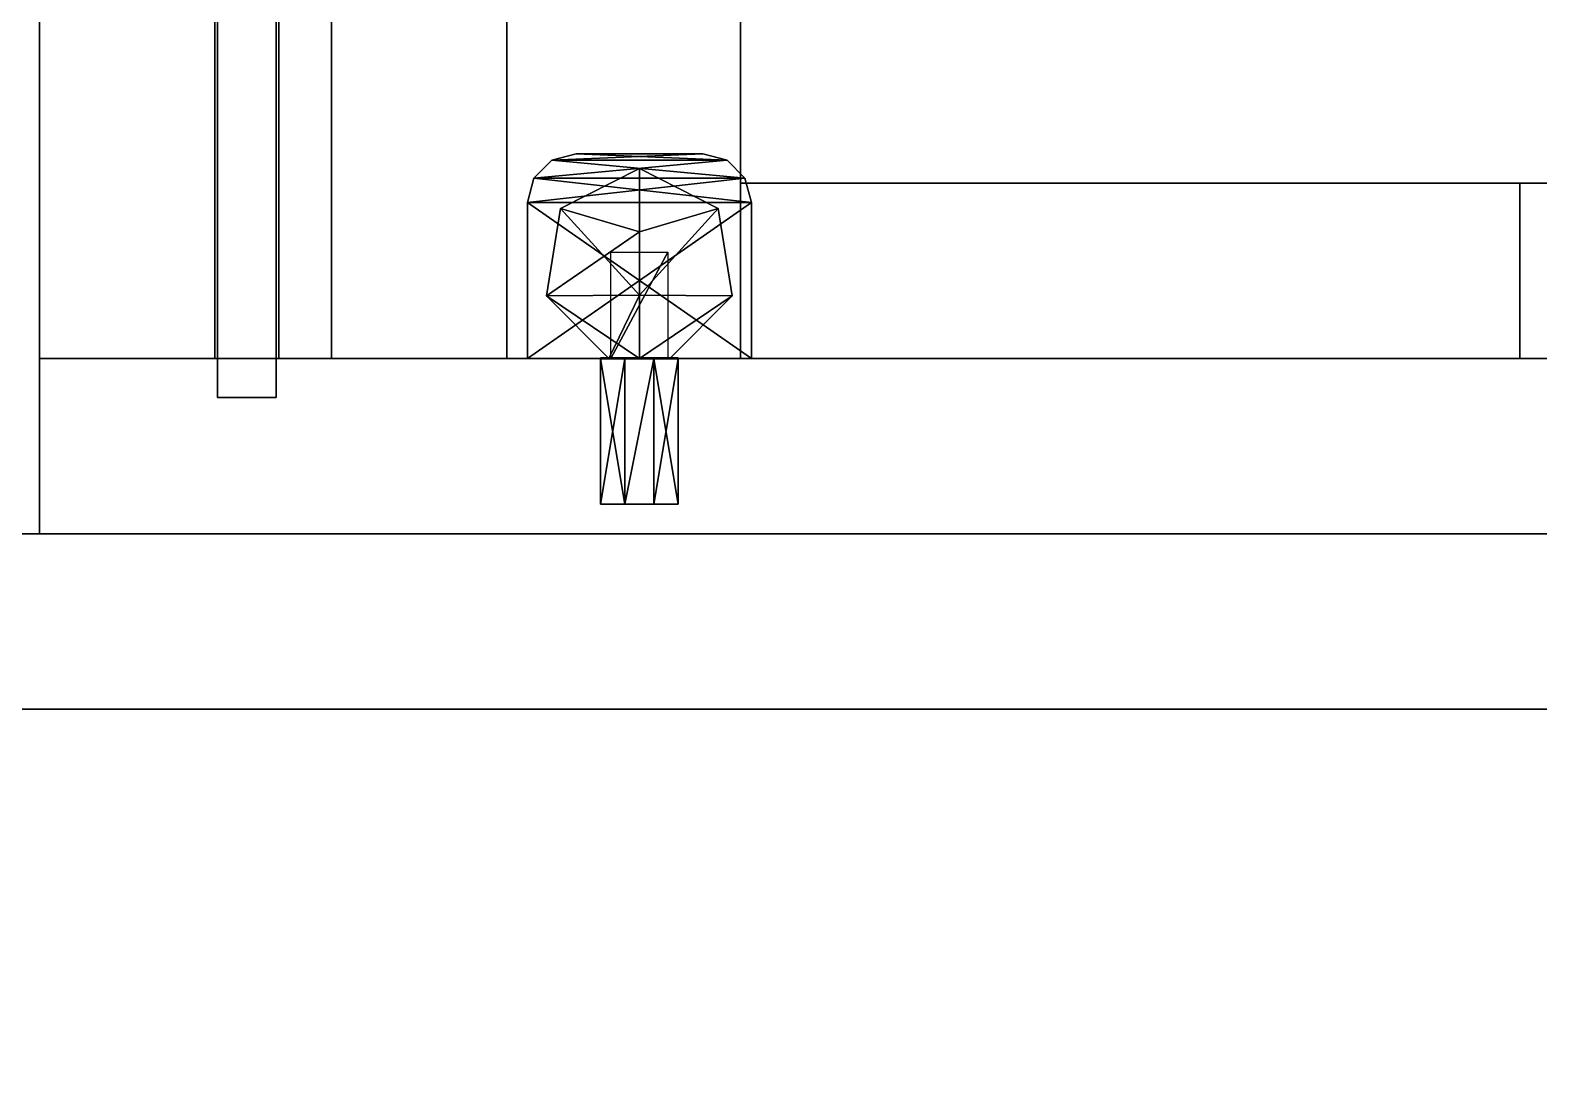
# Model space of a CAD drawing. Extents: x -100 to 4856, y -100 to 4830.
# Drawn here: x 19.1 to 173.9, y 1385 to 1491.7 of the extents above; entities that cross this region are included whole.
import ezdxf

# ---------------------------------------------------------------- set-up
doc = ezdxf.new("R2010")
doc.units = 0
for name, color, linetype in [('LAYER0', 7, 'CONTINUOUS'), ('LAYER143', 7, 'CONTINUOUS'), ('LAYER148', 7, 'CONTINUOUS'), ('LAYER156', 7, 'CONTINUOUS'), ('LAYER163', 7, 'CONTINUOUS'), ('LAYER167', 7, 'CONTINUOUS'), ('LAYER173', 7, 'CONTINUOUS'), ('LAYER216', 7, 'CONTINUOUS'), ('LAYER223', 7, 'CONTINUOUS'), ('LAYER224', 254, 'CONTINUOUS'), ('LAYER244', 7, 'CONTINUOUS'), ('LAYER251', 7, 'CONTINUOUS'), ('LAYER252', 254, 'CONTINUOUS'), ('LAYER427', 7, 'CONTINUOUS'), ('LAYER429', 7, 'CONTINUOUS'), ('LAYER697', 9, 'CONTINUOUS')]:
    doc.layers.add(name, color=color, linetype=linetype)

msp = doc.modelspace()

# ---------------------------------------------------------------- linework, layer by layer
at = {"layer": 'LAYER0', "invisible_edges": 1}
for points in [[(4856, 4830, -5), (-100, -100, -5), (-100, 4830, -5), (4856, 4830, -5)], [(-100, -100, -5), (4856, 4830, -5), (4856, -100, -5), (-100, -100, -5)], [(4856, -100), (-100, 4830), (-100, -100), (4856, -100)], [(-100, 4830), (4856, -100), (4856, 4830), (-100, 4830)]]:
    msp.add_3dface(points, dxfattribs=at)
at = {"layer": 'LAYER143', "invisible_edges": 1}
for points in [[(20, 1458, 2540), (570, 1458), (20, 1458), (20, 1458, 2540)], [(570, 1458), (20, 1458, 2540), (570, 1458, 2540), (570, 1458)], [(20, 1440), (570, 1458), (570, 1440), (20, 1440)], [(570, 1458), (20, 1440), (20, 1458), (570, 1458)], [(20, 1458, 2540), (570, 1440, 2540), (570, 1458, 2540), (20, 1458, 2540)], [(570, 1440, 2540), (20, 1458, 2540), (20, 1440, 2540), (570, 1440, 2540)], [(20, 1440), (20, 1458, 2540), (20, 1458), (20, 1440)], [(20, 1458, 2540), (20, 1440), (20, 1440, 2540), (20, 1458, 2540)], [(570, 1440, 2540), (20, 1440), (570, 1440), (570, 1440, 2540)], [(20, 1440), (570, 1440, 2540), (20, 1440, 2540), (20, 1440)]]:
    msp.add_3dface(points, dxfattribs=at)
at = {"layer": 'LAYER148', "invisible_edges": 1}
for points in [[(20, 2238, 80), (570, 1458, 80), (20, 1458, 80), (20, 2238, 80)], [(570, 1458, 80), (20, 2238, 80), (570, 2238, 80), (570, 1458, 80)], [(20, 1458, 98), (20, 2238, 80), (20, 1458, 80), (20, 1458, 98)], [(20, 2238, 80), (20, 1458, 98), (20, 2238, 98), (20, 2238, 80)], [(570, 2238, 98), (20, 1458, 98), (570, 1458, 98), (570, 2238, 98)], [(20, 1458, 98), (570, 2238, 98), (20, 2238, 98), (20, 1458, 98)], [(20, 1458, 98), (570, 1458, 80), (570, 1458, 98), (20, 1458, 98)], [(570, 1458, 80), (20, 1458, 98), (20, 1458, 80), (570, 1458, 80)]]:
    msp.add_3dface(points, dxfattribs=at)
at = {"layer": 'LAYER156', "invisible_edges": 1}
for points in [[(50, 2238, 80), (50, 1458), (50, 1458, 80), (50, 2238, 80)], [(50, 1458), (50, 2238, 80), (50, 2238), (50, 1458)], [(68, 2238), (50, 1458), (50, 2238), (68, 2238)], [(50, 1458), (68, 2238), (68, 1458), (50, 1458)], [(68, 1458, 80), (50, 2238, 80), (50, 1458, 80), (68, 1458, 80)], [(50, 2238, 80), (68, 1458, 80), (68, 2238, 80), (50, 2238, 80)], [(68, 2238), (68, 1458, 80), (68, 1458), (68, 2238)], [(68, 1458, 80), (68, 2238), (68, 2238, 80), (68, 1458, 80)], [(68, 1458, 80), (50, 1458), (68, 1458), (68, 1458, 80)], [(50, 1458), (68, 1458, 80), (50, 1458, 80), (50, 1458)]]:
    msp.add_3dface(points, dxfattribs=at)
at = {"layer": 'LAYER163', "invisible_edges": 1}
for points in [[(20, 1458, 2539), (570, 2238, 2539), (20, 2238, 2539), (20, 1458, 2539)], [(570, 2238, 2539), (20, 1458, 2539), (570, 1458, 2539), (570, 2238, 2539)], [(20, 2238, 2521), (20, 1458, 2539), (20, 2238, 2539), (20, 2238, 2521)], [(20, 1458, 2539), (20, 2238, 2521), (20, 1458, 2521), (20, 1458, 2539)], [(570, 1458, 2521), (20, 2238, 2521), (570, 2238, 2521), (570, 1458, 2521)], [(20, 2238, 2521), (570, 1458, 2521), (20, 1458, 2521), (20, 2238, 2521)], [(20, 1458, 2539), (570, 1458, 2521), (570, 1458, 2539), (20, 1458, 2539)], [(570, 1458, 2521), (20, 1458, 2539), (20, 1458, 2521), (570, 1458, 2521)]]:
    msp.add_3dface(points, dxfattribs=at)
at = {"layer": 'LAYER167', "invisible_edges": 1}
for points in [[(20, 2238, 1369.5), (20, 1458, 1249.5), (20, 1458, 1369.5), (20, 2238, 1369.5)], [(20, 1458, 1249.5), (20, 2238, 1369.5), (20, 2238, 1249.5), (20, 1458, 1249.5)], [(38, 2238, 1249.5), (20, 1458, 1249.5), (20, 2238, 1249.5), (38, 2238, 1249.5)], [(20, 1458, 1249.5), (38, 2238, 1249.5), (38, 1458, 1249.5), (20, 1458, 1249.5)], [(38, 1458, 1369.5), (20, 2238, 1369.5), (20, 1458, 1369.5), (38, 1458, 1369.5)], [(20, 2238, 1369.5), (38, 1458, 1369.5), (38, 2238, 1369.5), (20, 2238, 1369.5)], [(38, 2238, 1249.5), (38, 1458, 1369.5), (38, 1458, 1249.5), (38, 2238, 1249.5)], [(38, 1458, 1369.5), (38, 2238, 1249.5), (38, 2238, 1369.5), (38, 1458, 1369.5)], [(38, 1458, 1369.5), (20, 1458, 1249.5), (38, 1458, 1249.5), (38, 1458, 1369.5)], [(20, 1458, 1249.5), (38, 1458, 1369.5), (20, 1458, 1369.5), (20, 1458, 1249.5)]]:
    msp.add_3dface(points, dxfattribs=at)
at = {"layer": 'LAYER173', "invisible_edges": 1}
for points in [[(38.3, 2242, 94), (44.3, 1454, 94), (38.3, 1454, 94), (38.3, 2242, 94)], [(44.3, 1454, 94), (38.3, 2242, 94), (44.3, 2242, 94), (44.3, 1454, 94)], [(44.3, 2242, 2525), (38.3, 1454, 2525), (44.3, 1454, 2525), (44.3, 2242, 2525)], [(38.3, 1454, 2525), (44.3, 2242, 2525), (38.3, 2242, 2525), (38.3, 1454, 2525)], [(38.3, 1454, 2525), (38.3, 2242, 94), (38.3, 1454, 94), (38.3, 1454, 2525)], [(38.3, 2242, 94), (38.3, 1454, 2525), (38.3, 2242, 2525), (38.3, 2242, 94)], [(44.3, 2242, 2525), (44.3, 1454, 94), (44.3, 2242, 94), (44.3, 2242, 2525)], [(44.3, 1454, 94), (44.3, 2242, 2525), (44.3, 1454, 2525), (44.3, 1454, 94)], [(38.3, 1454, 2525), (44.3, 1454, 94), (44.3, 1454, 2525), (38.3, 1454, 2525)], [(44.3, 1454, 94), (38.3, 1454, 2525), (38.3, 1454, 94), (44.3, 1454, 94)]]:
    msp.add_3dface(points, dxfattribs=at)
at = {"layer": 'LAYER216', "invisible_edges": 1}
for points in [[(44.6, 1458, 1984), (510, 2238, 1984), (44.6, 2238, 1984), (44.6, 1458, 1984)], [(510, 2238, 1984), (44.6, 1458, 1984), (510, 1458, 1984), (510, 2238, 1984)], [(44.6, 2238, 1966), (44.6, 1458, 1984), (44.6, 2238, 1984), (44.6, 2238, 1966)], [(44.6, 1458, 1984), (44.6, 2238, 1966), (44.6, 1458, 1966), (44.6, 1458, 1984)], [(510, 1458, 1966), (44.6, 2238, 1966), (510, 2238, 1966), (510, 1458, 1966)], [(44.6, 2238, 1966), (510, 1458, 1966), (44.6, 1458, 1966), (44.6, 2238, 1966)], [(44.6, 1458, 1984), (510, 1458, 1966), (510, 1458, 1984), (44.6, 1458, 1984)], [(510, 1458, 1966), (44.6, 1458, 1984), (44.6, 1458, 1966), (510, 1458, 1966)]]:
    msp.add_3dface(points, dxfattribs=at)
at = {"layer": 'LAYER223'}
for points in [[(72.6, 1478.33, 1964.01), (70.76987, 1476.5, 1966), (72.6, 1478.33, 1966), (72.6, 1478.33, 1964.01)], [(70.76987, 1476.5, 1964.01), (70.76987, 1476.5, 1966), (72.6, 1478.33, 1964.01), (70.76987, 1476.5, 1964.01)], [(90.6, 1478.33, 1964.01), (70.76987, 1476.5, 1964.01), (72.6, 1478.33, 1964.01), (90.6, 1478.33, 1964.01)], [(92.43012, 1476.5, 1964.01), (70.76987, 1476.5, 1964.01), (90.6, 1478.33, 1964.01), (92.43012, 1476.5, 1964.01)], [(70.76987, 1476.5, 1966), (92.43012, 1476.5, 1966), (72.6, 1478.33, 1966), (70.76987, 1476.5, 1966)], [(90.6, 1478.33, 1964.01), (70.76987, 1476.5, 1964.01), (92.43012, 1476.5, 1964.01), (90.6, 1478.33, 1964.01)], [(72.6, 1478.33, 1964.01), (70.76987, 1476.5, 1964.01), (90.6, 1478.33, 1964.01), (72.6, 1478.33, 1964.01)], [(90.6, 1478.33, 1966), (70.76987, 1476.5, 1966), (92.43012, 1476.5, 1966), (90.6, 1478.33, 1966)], [(72.6, 1478.33, 1966), (70.76987, 1476.5, 1966), (90.6, 1478.33, 1966), (72.6, 1478.33, 1966)], [(70.76987, 1476.5, 1964.01), (72.6, 1478.33, 1966), (72.6, 1478.33, 1964.01), (70.76987, 1476.5, 1964.01)], [(70.76987, 1476.5, 1966), (72.6, 1478.33, 1966), (70.76987, 1476.5, 1964.01), (70.76987, 1476.5, 1966)], [(75.1, 1479, 1964.01), (72.6, 1478.33, 1966), (75.1, 1479, 1966), (75.1, 1479, 1964.01)], [(72.6, 1478.33, 1964.01), (72.6, 1478.33, 1966), (75.1, 1479, 1964.01), (72.6, 1478.33, 1964.01)], [(88.1, 1479, 1964.01), (72.6, 1478.33, 1964.01), (75.1, 1479, 1964.01), (88.1, 1479, 1964.01)], [(90.6, 1478.33, 1964.01), (72.6, 1478.33, 1964.01), (88.1, 1479, 1964.01), (90.6, 1478.33, 1964.01)], [(72.6, 1478.33, 1966), (90.6, 1478.33, 1966), (75.1, 1479, 1966), (72.6, 1478.33, 1966)], [(88.1, 1479, 1964.01), (72.6, 1478.33, 1964.01), (90.6, 1478.33, 1964.01), (88.1, 1479, 1964.01)], [(75.1, 1479, 1964.01), (72.6, 1478.33, 1964.01), (88.1, 1479, 1964.01), (75.1, 1479, 1964.01)], [(88.1, 1479, 1966), (72.6, 1478.33, 1966), (90.6, 1478.33, 1966), (88.1, 1479, 1966)], [(75.1, 1479, 1966), (72.6, 1478.33, 1966), (88.1, 1479, 1966), (75.1, 1479, 1966)], [(72.6, 1478.33, 1964.01), (75.1, 1479, 1966), (75.1, 1479, 1964.01), (72.6, 1478.33, 1964.01)], [(72.6, 1478.33, 1966), (75.1, 1479, 1966), (72.6, 1478.33, 1964.01), (72.6, 1478.33, 1966)], [(72.6, 1478.33, 1966), (92.43012, 1476.5, 1966), (90.6, 1478.33, 1966), (72.6, 1478.33, 1966)], [(75.1, 1479, 1966), (88.1, 1479, 1964.01), (88.1, 1479, 1966), (75.1, 1479, 1966)], [(75.1, 1479, 1964.01), (88.1, 1479, 1964.01), (75.1, 1479, 1966), (75.1, 1479, 1964.01)], [(75.1, 1479, 1964.01), (88.1, 1479, 1966), (88.1, 1479, 1964.01), (75.1, 1479, 1964.01)], [(75.1, 1479, 1966), (88.1, 1479, 1966), (75.1, 1479, 1964.01), (75.1, 1479, 1966)], [(75.1, 1479, 1966), (90.6, 1478.33, 1966), (88.1, 1479, 1966), (75.1, 1479, 1966)], [(88.1, 1479, 1966), (90.6, 1478.33, 1964.01), (88.1, 1479, 1964.01), (88.1, 1479, 1966)], [(90.6, 1478.33, 1966), (90.6, 1478.33, 1964.01), (88.1, 1479, 1966), (90.6, 1478.33, 1966)], [(90.6, 1478.33, 1964.01), (88.1, 1479, 1966), (88.1, 1479, 1964.01), (90.6, 1478.33, 1964.01)], [(90.6, 1478.33, 1966), (88.1, 1479, 1966), (90.6, 1478.33, 1964.01), (90.6, 1478.33, 1966)], [(90.6, 1478.33, 1966), (92.43012, 1476.5, 1964.01), (90.6, 1478.33, 1964.01), (90.6, 1478.33, 1966)], [(92.43012, 1476.5, 1966), (92.43012, 1476.5, 1964.01), (90.6, 1478.33, 1966), (92.43012, 1476.5, 1966)], [(92.43012, 1476.5, 1964.01), (90.6, 1478.33, 1966), (90.6, 1478.33, 1964.01), (92.43012, 1476.5, 1964.01)], [(92.43012, 1476.5, 1966), (90.6, 1478.33, 1966), (92.43012, 1476.5, 1964.01), (92.43012, 1476.5, 1966)], [(70.76987, 1476.5, 1964.01), (70.1, 1474, 1966), (70.76987, 1476.5, 1966), (70.76987, 1476.5, 1964.01)], [(70.1, 1474, 1964.01), (70.1, 1474, 1966), (70.76987, 1476.5, 1964.01), (70.1, 1474, 1964.01)], [(70.1, 1474, 1964.01), (70.76987, 1476.5, 1964.01), (93.1, 1474, 1964.01), (70.1, 1474, 1964.01)], [(70.1, 1474, 1966), (93.1, 1474, 1966), (70.76987, 1476.5, 1966), (70.1, 1474, 1966)], [(92.43012, 1476.5, 1964.01), (70.1, 1474, 1964.01), (93.1, 1474, 1964.01), (92.43012, 1476.5, 1964.01)], [(70.76987, 1476.5, 1964.01), (70.1, 1474, 1964.01), (92.43012, 1476.5, 1964.01), (70.76987, 1476.5, 1964.01)], [(92.43012, 1476.5, 1966), (70.1, 1474, 1966), (93.1, 1474, 1966), (92.43012, 1476.5, 1966)], [(70.76987, 1476.5, 1966), (70.1, 1474, 1966), (92.43012, 1476.5, 1966), (70.76987, 1476.5, 1966)], [(70.1, 1474, 1964.01), (70.76987, 1476.5, 1966), (70.76987, 1476.5, 1964.01), (70.1, 1474, 1964.01)], [(70.1, 1474, 1966), (70.76987, 1476.5, 1966), (70.1, 1474, 1964.01), (70.1, 1474, 1966)], [(93.1, 1474, 1964.01), (70.76987, 1476.5, 1964.01), (92.43012, 1476.5, 1964.01), (93.1, 1474, 1964.01)], [(70.76987, 1476.5, 1966), (93.1, 1474, 1966), (92.43012, 1476.5, 1966), (70.76987, 1476.5, 1966)], [(73.51649, 1473.387, 1980), (81.6, 1471, 1980), (81.6, 1477.5, 1980), (73.51649, 1473.387, 1980)], [(81.6, 1477.5, 1966), (73.51649, 1473.387, 1980), (81.6, 1477.5, 1980), (81.6, 1477.5, 1966)], [(73.51649, 1473.387, 1966), (73.51649, 1473.387, 1980), (81.6, 1477.5, 1966), (73.51649, 1473.387, 1966)], [(81.6, 1477.5, 1966), (73.51649, 1473.387, 1980), (73.51649, 1473.387, 1966), (81.6, 1477.5, 1966)], [(81.6, 1477.5, 1980), (73.51649, 1473.387, 1980), (81.6, 1477.5, 1966), (81.6, 1477.5, 1980)], [(73.51649, 1473.387, 1980), (81.6, 1477.5, 1980), (81.6, 1471, 1980), (73.51649, 1473.387, 1980)], [(81.6, 1471, 1980), (89.6835, 1473.387, 1980), (81.6, 1477.5, 1980), (81.6, 1471, 1980)], [(81.6, 1477.5, 1980), (89.6835, 1473.387, 1966), (81.6, 1477.5, 1966), (81.6, 1477.5, 1980)], [(89.6835, 1473.387, 1980), (89.6835, 1473.387, 1966), (81.6, 1477.5, 1980), (89.6835, 1473.387, 1980)], [(89.6835, 1473.387, 1966), (81.6, 1477.5, 1980), (81.6, 1477.5, 1966), (89.6835, 1473.387, 1966)], [(89.6835, 1473.387, 1980), (81.6, 1477.5, 1980), (89.6835, 1473.387, 1966), (89.6835, 1473.387, 1980)], [(89.6835, 1473.387, 1980), (81.6, 1477.5, 1980), (81.6, 1471, 1980), (89.6835, 1473.387, 1980)], [(92.43012, 1476.5, 1966), (93.1, 1474, 1964.01), (92.43012, 1476.5, 1964.01), (92.43012, 1476.5, 1966)], [(93.1, 1474, 1966), (93.1, 1474, 1964.01), (92.43012, 1476.5, 1966), (93.1, 1474, 1966)], [(93.1, 1474, 1964.01), (92.43012, 1476.5, 1966), (92.43012, 1476.5, 1964.01), (93.1, 1474, 1964.01)], [(93.1, 1474, 1966), (92.43012, 1476.5, 1966), (93.1, 1474, 1964.01), (93.1, 1474, 1966)], [(70.1, 1458, 1964.01), (93.1, 1474, 1964.01), (93.1, 1458, 1964.01), (70.1, 1458, 1964.01)], [(70.1, 1474, 1964.01), (93.1, 1474, 1964.01), (70.1, 1458, 1964.01), (70.1, 1474, 1964.01)], [(70.1, 1458, 1966), (93.1, 1474, 1966), (93.1, 1458, 1966), (70.1, 1458, 1966)], [(70.1, 1474, 1966), (93.1, 1474, 1966), (70.1, 1458, 1966), (70.1, 1474, 1966)], [(70.1, 1474, 1966), (70.1, 1458, 1964.01), (70.1, 1474, 1964.01), (70.1, 1474, 1966)], [(70.1, 1458, 1966), (70.1, 1458, 1964.01), (70.1, 1474, 1966), (70.1, 1458, 1966)], [(93.1, 1474, 1964.01), (70.1, 1458, 1964.01), (70.1, 1474, 1964.01), (93.1, 1474, 1964.01)], [(93.1, 1458, 1964.01), (70.1, 1458, 1964.01), (93.1, 1474, 1964.01), (93.1, 1458, 1964.01)], [(70.1, 1458, 1964.01), (70.1, 1474, 1966), (70.1, 1474, 1964.01), (70.1, 1458, 1964.01)], [(70.1, 1458, 1966), (70.1, 1474, 1966), (70.1, 1458, 1964.01), (70.1, 1458, 1966)], [(70.1, 1474, 1966), (93.1, 1458, 1966), (93.1, 1474, 1966), (70.1, 1474, 1966)], [(70.1, 1458, 1966), (93.1, 1458, 1966), (70.1, 1474, 1966), (70.1, 1458, 1966)], [(72.08245, 1464.431, 1980), (81.6, 1471, 1980), (73.51649, 1473.387, 1980), (72.08245, 1464.431, 1980)], [(73.51649, 1473.387, 1966), (72.08245, 1464.431, 1980), (73.51649, 1473.387, 1980), (73.51649, 1473.387, 1966)], [(72.08245, 1464.431, 1966), (72.08245, 1464.431, 1980), (73.51649, 1473.387, 1966), (72.08245, 1464.431, 1966)], [(73.51649, 1473.387, 1966), (72.08245, 1464.431, 1980), (72.08245, 1464.431, 1966), (73.51649, 1473.387, 1966)], [(73.51649, 1473.387, 1980), (72.08245, 1464.431, 1980), (73.51649, 1473.387, 1966), (73.51649, 1473.387, 1980)], [(72.08245, 1464.431, 1980), (73.51649, 1473.387, 1980), (81.6, 1464.5, 1980), (72.08245, 1464.431, 1980)], [(81.6, 1464.5, 1980), (73.51649, 1473.387, 1980), (81.6, 1471, 1980), (81.6, 1464.5, 1980)], [(81.6, 1464.5, 1980), (89.6835, 1473.387, 1980), (81.6, 1471, 1980), (81.6, 1464.5, 1980)], [(91.11755, 1464.431, 1980), (89.6835, 1473.387, 1980), (81.6, 1464.5, 1980), (91.11755, 1464.431, 1980)], [(81.6, 1464.5, 1980), (89.6835, 1473.387, 1980), (81.6, 1471, 1980), (81.6, 1464.5, 1980)], [(91.11755, 1464.431, 1980), (89.6835, 1473.387, 1980), (81.6, 1464.5, 1980), (91.11755, 1464.431, 1980)], [(89.6835, 1473.387, 1980), (91.11755, 1464.431, 1966), (89.6835, 1473.387, 1966), (89.6835, 1473.387, 1980)], [(91.11755, 1464.431, 1980), (91.11755, 1464.431, 1966), (89.6835, 1473.387, 1980), (91.11755, 1464.431, 1980)], [(91.11755, 1464.431, 1966), (89.6835, 1473.387, 1980), (89.6835, 1473.387, 1966), (91.11755, 1464.431, 1966)], [(91.11755, 1464.431, 1980), (89.6835, 1473.387, 1980), (91.11755, 1464.431, 1966), (91.11755, 1464.431, 1980)], [(93.1, 1474, 1964.01), (93.1, 1458, 1966), (93.1, 1458, 1964.01), (93.1, 1474, 1964.01)], [(93.1, 1474, 1966), (93.1, 1458, 1966), (93.1, 1474, 1964.01), (93.1, 1474, 1966)], [(93.1, 1458, 1966), (93.1, 1474, 1964.01), (93.1, 1474, 1966), (93.1, 1458, 1966)], [(93.1, 1458, 1964.01), (93.1, 1474, 1964.01), (93.1, 1458, 1966), (93.1, 1458, 1964.01)], [(81.6, 1464.5, 1980), (81.6, 1471, 1980), (72.08245, 1464.431, 1980), (81.6, 1464.5, 1980)], [(84.5198, 1468.908, 1964), (78.6802, 1458, 1964), (78.6802, 1468.908, 1964), (84.5198, 1468.908, 1964)], [(84.5198, 1458, 1964), (78.6802, 1458, 1964), (84.5198, 1468.908, 1964), (84.5198, 1458, 1964)], [(78.4775, 1458, 1980), (81.6, 1464.5, 1980), (72.08245, 1464.431, 1980), (78.4775, 1458, 1980)], [(81.6, 1458, 1980), (72.08245, 1464.431, 1980), (81.6, 1464.5, 1980), (81.6, 1458, 1980)], [(72.08245, 1464.431, 1966), (78.4775, 1458, 1980), (72.08245, 1464.431, 1980), (72.08245, 1464.431, 1966)], [(78.4775, 1458, 1966), (78.4775, 1458, 1980), (72.08245, 1464.431, 1966), (78.4775, 1458, 1966)], [(72.08245, 1464.431, 1966), (78.4775, 1458, 1980), (78.4775, 1458, 1966), (72.08245, 1464.431, 1966)], [(72.08245, 1464.431, 1980), (78.4775, 1458, 1980), (72.08245, 1464.431, 1966), (72.08245, 1464.431, 1980)], [(78.4775, 1458, 1980), (72.08245, 1464.431, 1980), (81.6, 1458, 1980), (78.4775, 1458, 1980)], [(81.6, 1458, 1980), (81.6, 1464.5, 1980), (78.4775, 1458, 1980), (81.6, 1458, 1980)], [(81.6, 1458, 1980), (91.11755, 1464.431, 1980), (81.6, 1464.5, 1980), (81.6, 1458, 1980)], [(81.6, 1458, 1980), (91.11755, 1464.431, 1980), (81.6, 1464.5, 1980), (81.6, 1458, 1980)], [(84.7225, 1458, 1980), (91.11755, 1464.431, 1980), (81.6, 1458, 1980), (84.7225, 1458, 1980)], [(84.7225, 1458, 1980), (91.11755, 1464.431, 1980), (81.6, 1458, 1980), (84.7225, 1458, 1980)], [(91.11755, 1464.431, 1966), (84.7225, 1458, 1980), (84.7225, 1458, 1966), (91.11755, 1464.431, 1966)], [(91.11755, 1464.431, 1980), (84.7225, 1458, 1980), (91.11755, 1464.431, 1966), (91.11755, 1464.431, 1980)], [(84.7225, 1458, 1966), (91.11755, 1464.431, 1980), (91.11755, 1464.431, 1966), (84.7225, 1458, 1966)], [(84.7225, 1458, 1980), (91.11755, 1464.431, 1980), (84.7225, 1458, 1966), (84.7225, 1458, 1980)], [(93.1, 1458, 1964.01), (70.1, 1458, 1966), (70.1, 1458, 1964.01), (93.1, 1458, 1964.01)], [(93.1, 1458, 1966), (70.1, 1458, 1966), (93.1, 1458, 1964.01), (93.1, 1458, 1966)], [(70.1, 1458, 1964.01), (93.1, 1458, 1966), (93.1, 1458, 1964.01), (70.1, 1458, 1964.01)], [(70.1, 1458, 1966), (93.1, 1458, 1966), (70.1, 1458, 1964.01), (70.1, 1458, 1966)], [(84.7225, 1458, 1980), (78.4775, 1458, 1966), (84.7225, 1458, 1966), (84.7225, 1458, 1980)], [(78.4775, 1458, 1980), (78.4775, 1458, 1966), (84.7225, 1458, 1980), (78.4775, 1458, 1980)], [(78.4775, 1458, 1966), (84.7225, 1458, 1980), (84.7225, 1458, 1966), (78.4775, 1458, 1966)], [(78.4775, 1458, 1980), (84.7225, 1458, 1980), (78.4775, 1458, 1966), (78.4775, 1458, 1980)]]:
    msp.add_3dface(points, dxfattribs=at)
at = {"layer": 'LAYER224'}
for points in [[(80.1, 1458.05, 1974.83), (77.6, 1457.95, 1971.5), (80.1, 1457.95, 1974.83), (80.1, 1458.05, 1974.83)], [(77.6, 1458.05, 1971.5), (77.6, 1457.95, 1971.5), (80.1, 1458.05, 1974.83), (77.6, 1458.05, 1971.5)], [(77.6, 1458.05, 1971.5), (80.1, 1457.95, 1968.17), (77.6, 1457.95, 1971.5), (77.6, 1458.05, 1971.5)], [(80.1, 1458.05, 1968.17), (80.1, 1457.95, 1968.17), (77.6, 1458.05, 1971.5), (80.1, 1458.05, 1968.17)], [(85.6, 1458.05, 1975.5), (77.6, 1458.05, 1967.5), (77.6, 1458.05, 1975.5), (85.6, 1458.05, 1975.5)], [(85.6, 1458.05, 1967.5), (77.6, 1458.05, 1967.5), (85.6, 1458.05, 1975.5), (85.6, 1458.05, 1967.5)], [(77.6, 1457.95, 1967.5), (85.6, 1458.05, 1967.5), (85.6, 1457.95, 1967.5), (77.6, 1457.95, 1967.5)], [(77.6, 1458.05, 1967.5), (85.6, 1458.05, 1967.5), (77.6, 1457.95, 1967.5), (77.6, 1458.05, 1967.5)], [(85.6, 1457.95, 1975.5), (77.6, 1458.05, 1975.5), (77.6, 1457.95, 1975.5), (85.6, 1457.95, 1975.5)], [(85.6, 1458.05, 1975.5), (77.6, 1458.05, 1975.5), (85.6, 1457.95, 1975.5), (85.6, 1458.05, 1975.5)], [(77.6, 1457.95, 1967.5), (77.6, 1458.05, 1975.5), (77.6, 1458.05, 1967.5), (77.6, 1457.95, 1967.5)], [(77.6, 1457.95, 1975.5), (77.6, 1458.05, 1975.5), (77.6, 1457.95, 1967.5), (77.6, 1457.95, 1975.5)], [(80.1, 1457.95, 1974.83), (77.6, 1443.05, 1971.5), (80.1, 1443.05, 1974.83), (80.1, 1457.95, 1974.83)], [(77.6, 1457.95, 1971.5), (77.6, 1443.05, 1971.5), (80.1, 1457.95, 1974.83), (77.6, 1457.95, 1971.5)], [(77.6, 1457.95, 1971.5), (80.1, 1443.05, 1968.17), (77.6, 1443.05, 1971.5), (77.6, 1457.95, 1971.5)], [(80.1, 1457.95, 1968.17), (80.1, 1443.05, 1968.17), (77.6, 1457.95, 1971.5), (80.1, 1457.95, 1968.17)], [(77.6, 1457.95, 1975.5), (85.6, 1457.95, 1967.5), (85.6, 1457.95, 1975.5), (77.6, 1457.95, 1975.5)], [(77.6, 1457.95, 1967.5), (85.6, 1457.95, 1967.5), (77.6, 1457.95, 1975.5), (77.6, 1457.95, 1967.5)], [(80.1, 1458.05, 1974.83), (83.1, 1457.95, 1974.83), (83.1, 1458.05, 1974.83), (80.1, 1458.05, 1974.83)], [(80.1, 1457.95, 1974.83), (83.1, 1457.95, 1974.83), (80.1, 1458.05, 1974.83), (80.1, 1457.95, 1974.83)], [(80.1, 1457.95, 1968.17), (83.1, 1458.05, 1968.17), (83.1, 1457.95, 1968.17), (80.1, 1457.95, 1968.17)], [(80.1, 1458.05, 1968.17), (83.1, 1458.05, 1968.17), (80.1, 1457.95, 1968.17), (80.1, 1458.05, 1968.17)], [(80.1, 1443.05, 1974.83), (83.1, 1457.95, 1974.83), (80.1, 1457.95, 1974.83), (80.1, 1443.05, 1974.83)], [(83.1, 1443.05, 1974.83), (83.1, 1457.95, 1974.83), (80.1, 1443.05, 1974.83), (83.1, 1443.05, 1974.83)], [(80.1, 1443.05, 1968.17), (83.1, 1457.95, 1968.17), (83.1, 1443.05, 1968.17), (80.1, 1443.05, 1968.17)], [(80.1, 1457.95, 1968.17), (83.1, 1457.95, 1968.17), (80.1, 1443.05, 1968.17), (80.1, 1457.95, 1968.17)], [(83.1, 1457.95, 1974.83), (85.6, 1458.05, 1971.5), (83.1, 1458.05, 1974.83), (83.1, 1457.95, 1974.83)], [(85.6, 1457.95, 1971.5), (85.6, 1458.05, 1971.5), (83.1, 1457.95, 1974.83), (85.6, 1457.95, 1971.5)], [(85.6, 1457.95, 1971.5), (83.1, 1458.05, 1968.17), (85.6, 1458.05, 1971.5), (85.6, 1457.95, 1971.5)], [(83.1, 1457.95, 1968.17), (83.1, 1458.05, 1968.17), (85.6, 1457.95, 1971.5), (83.1, 1457.95, 1968.17)], [(83.1, 1443.05, 1974.83), (85.6, 1457.95, 1971.5), (83.1, 1457.95, 1974.83), (83.1, 1443.05, 1974.83)], [(85.6, 1443.05, 1971.5), (85.6, 1457.95, 1971.5), (83.1, 1443.05, 1974.83), (85.6, 1443.05, 1971.5)], [(85.6, 1443.05, 1971.5), (83.1, 1457.95, 1968.17), (85.6, 1457.95, 1971.5), (85.6, 1443.05, 1971.5)], [(83.1, 1443.05, 1968.17), (83.1, 1457.95, 1968.17), (85.6, 1443.05, 1971.5), (83.1, 1443.05, 1968.17)], [(85.6, 1457.95, 1975.5), (85.6, 1458.05, 1967.5), (85.6, 1458.05, 1975.5), (85.6, 1457.95, 1975.5)], [(85.6, 1457.95, 1967.5), (85.6, 1458.05, 1967.5), (85.6, 1457.95, 1975.5), (85.6, 1457.95, 1967.5)], [(77.6, 1443.05, 1971.5), (85.6, 1443.05, 1971.5), (80.1, 1443.05, 1974.83), (77.6, 1443.05, 1971.5)], [(77.6, 1443.05, 1971.5), (83.1, 1443.05, 1968.17), (85.6, 1443.05, 1971.5), (77.6, 1443.05, 1971.5)], [(80.1, 1443.05, 1968.17), (83.1, 1443.05, 1968.17), (77.6, 1443.05, 1971.5), (80.1, 1443.05, 1968.17)], [(80.1, 1443.05, 1974.83), (85.6, 1443.05, 1971.5), (83.1, 1443.05, 1974.83), (80.1, 1443.05, 1974.83)]]:
    msp.add_3dface(points, dxfattribs=at)
at = {"layer": 'LAYER244', "invisible_edges": 1}
for points in [[(44.6, 1458, 866), (510, 2238, 866), (44.6, 2238, 866), (44.6, 1458, 866)], [(510, 2238, 866), (44.6, 1458, 866), (510, 1458, 866), (510, 2238, 866)], [(44.6, 2238, 848), (44.6, 1458, 866), (44.6, 2238, 866), (44.6, 2238, 848)], [(44.6, 1458, 866), (44.6, 2238, 848), (44.6, 1458, 848), (44.6, 1458, 866)], [(510, 1458, 848), (44.6, 2238, 848), (510, 2238, 848), (510, 1458, 848)], [(44.6, 2238, 848), (510, 1458, 848), (44.6, 1458, 848), (44.6, 2238, 848)], [(44.6, 1458, 866), (510, 1458, 848), (510, 1458, 866), (44.6, 1458, 866)], [(510, 1458, 848), (44.6, 1458, 866), (44.6, 1458, 848), (510, 1458, 848)]]:
    msp.add_3dface(points, dxfattribs=at)
at = {"layer": 'LAYER251'}
for points in [[(72.6, 1478.33, 846.01), (70.76987, 1476.5, 848), (72.6, 1478.33, 848), (72.6, 1478.33, 846.01)], [(70.76987, 1476.5, 846.01), (70.76987, 1476.5, 848), (72.6, 1478.33, 846.01), (70.76987, 1476.5, 846.01)], [(90.6, 1478.33, 846.01), (70.76987, 1476.5, 846.01), (72.6, 1478.33, 846.01), (90.6, 1478.33, 846.01)], [(92.43012, 1476.5, 846.01), (70.76987, 1476.5, 846.01), (90.6, 1478.33, 846.01), (92.43012, 1476.5, 846.01)], [(70.76987, 1476.5, 848), (92.43012, 1476.5, 848), (72.6, 1478.33, 848), (70.76987, 1476.5, 848)], [(90.6, 1478.33, 846.01), (70.76987, 1476.5, 846.01), (92.43012, 1476.5, 846.01), (90.6, 1478.33, 846.01)], [(72.6, 1478.33, 846.01), (70.76987, 1476.5, 846.01), (90.6, 1478.33, 846.01), (72.6, 1478.33, 846.01)], [(90.6, 1478.33, 848), (70.76987, 1476.5, 848), (92.43012, 1476.5, 848), (90.6, 1478.33, 848)], [(72.6, 1478.33, 848), (70.76987, 1476.5, 848), (90.6, 1478.33, 848), (72.6, 1478.33, 848)], [(70.76987, 1476.5, 846.01), (72.6, 1478.33, 848), (72.6, 1478.33, 846.01), (70.76987, 1476.5, 846.01)], [(70.76987, 1476.5, 848), (72.6, 1478.33, 848), (70.76987, 1476.5, 846.01), (70.76987, 1476.5, 848)], [(75.1, 1479, 846.01), (72.6, 1478.33, 848), (75.1, 1479, 848), (75.1, 1479, 846.01)], [(72.6, 1478.33, 846.01), (72.6, 1478.33, 848), (75.1, 1479, 846.01), (72.6, 1478.33, 846.01)], [(88.1, 1479, 846.01), (72.6, 1478.33, 846.01), (75.1, 1479, 846.01), (88.1, 1479, 846.01)], [(90.6, 1478.33, 846.01), (72.6, 1478.33, 846.01), (88.1, 1479, 846.01), (90.6, 1478.33, 846.01)], [(72.6, 1478.33, 848), (90.6, 1478.33, 848), (75.1, 1479, 848), (72.6, 1478.33, 848)], [(88.1, 1479, 846.01), (72.6, 1478.33, 846.01), (90.6, 1478.33, 846.01), (88.1, 1479, 846.01)], [(75.1, 1479, 846.01), (72.6, 1478.33, 846.01), (88.1, 1479, 846.01), (75.1, 1479, 846.01)], [(88.1, 1479, 848), (72.6, 1478.33, 848), (90.6, 1478.33, 848), (88.1, 1479, 848)], [(75.1, 1479, 848), (72.6, 1478.33, 848), (88.1, 1479, 848), (75.1, 1479, 848)], [(72.6, 1478.33, 846.01), (75.1, 1479, 848), (75.1, 1479, 846.01), (72.6, 1478.33, 846.01)], [(72.6, 1478.33, 848), (75.1, 1479, 848), (72.6, 1478.33, 846.01), (72.6, 1478.33, 848)], [(72.6, 1478.33, 848), (92.43012, 1476.5, 848), (90.6, 1478.33, 848), (72.6, 1478.33, 848)], [(75.1, 1479, 848), (88.1, 1479, 846.01), (88.1, 1479, 848), (75.1, 1479, 848)], [(75.1, 1479, 846.01), (88.1, 1479, 846.01), (75.1, 1479, 848), (75.1, 1479, 846.01)], [(75.1, 1479, 846.01), (88.1, 1479, 848), (88.1, 1479, 846.01), (75.1, 1479, 846.01)], [(75.1, 1479, 848), (88.1, 1479, 848), (75.1, 1479, 846.01), (75.1, 1479, 848)], [(75.1, 1479, 848), (90.6, 1478.33, 848), (88.1, 1479, 848), (75.1, 1479, 848)], [(88.1, 1479, 848), (90.6, 1478.33, 846.01), (88.1, 1479, 846.01), (88.1, 1479, 848)], [(90.6, 1478.33, 848), (90.6, 1478.33, 846.01), (88.1, 1479, 848), (90.6, 1478.33, 848)], [(90.6, 1478.33, 846.01), (88.1, 1479, 848), (88.1, 1479, 846.01), (90.6, 1478.33, 846.01)], [(90.6, 1478.33, 848), (88.1, 1479, 848), (90.6, 1478.33, 846.01), (90.6, 1478.33, 848)], [(90.6, 1478.33, 848), (92.43012, 1476.5, 846.01), (90.6, 1478.33, 846.01), (90.6, 1478.33, 848)], [(92.43012, 1476.5, 848), (92.43012, 1476.5, 846.01), (90.6, 1478.33, 848), (92.43012, 1476.5, 848)], [(92.43012, 1476.5, 846.01), (90.6, 1478.33, 848), (90.6, 1478.33, 846.01), (92.43012, 1476.5, 846.01)], [(92.43012, 1476.5, 848), (90.6, 1478.33, 848), (92.43012, 1476.5, 846.01), (92.43012, 1476.5, 848)], [(70.76987, 1476.5, 846.01), (70.1, 1474, 848), (70.76987, 1476.5, 848), (70.76987, 1476.5, 846.01)], [(70.1, 1474, 846.01), (70.1, 1474, 848), (70.76987, 1476.5, 846.01), (70.1, 1474, 846.01)], [(70.1, 1474, 846.01), (70.76987, 1476.5, 846.01), (93.1, 1474, 846.01), (70.1, 1474, 846.01)], [(70.1, 1474, 848), (93.1, 1474, 848), (70.76987, 1476.5, 848), (70.1, 1474, 848)], [(92.43012, 1476.5, 846.01), (70.1, 1474, 846.01), (93.1, 1474, 846.01), (92.43012, 1476.5, 846.01)], [(70.76987, 1476.5, 846.01), (70.1, 1474, 846.01), (92.43012, 1476.5, 846.01), (70.76987, 1476.5, 846.01)], [(92.43012, 1476.5, 848), (70.1, 1474, 848), (93.1, 1474, 848), (92.43012, 1476.5, 848)], [(70.76987, 1476.5, 848), (70.1, 1474, 848), (92.43012, 1476.5, 848), (70.76987, 1476.5, 848)], [(70.1, 1474, 846.01), (70.76987, 1476.5, 848), (70.76987, 1476.5, 846.01), (70.1, 1474, 846.01)], [(70.1, 1474, 848), (70.76987, 1476.5, 848), (70.1, 1474, 846.01), (70.1, 1474, 848)], [(93.1, 1474, 846.01), (70.76987, 1476.5, 846.01), (92.43012, 1476.5, 846.01), (93.1, 1474, 846.01)], [(70.76987, 1476.5, 848), (93.1, 1474, 848), (92.43012, 1476.5, 848), (70.76987, 1476.5, 848)], [(73.51649, 1473.387, 862), (81.6, 1471, 862), (81.6, 1477.5, 862), (73.51649, 1473.387, 862)], [(81.6, 1477.5, 848), (73.51649, 1473.387, 862), (81.6, 1477.5, 862), (81.6, 1477.5, 848)], [(73.51649, 1473.387, 848), (73.51649, 1473.387, 862), (81.6, 1477.5, 848), (73.51649, 1473.387, 848)], [(81.6, 1477.5, 848), (73.51649, 1473.387, 862), (73.51649, 1473.387, 848), (81.6, 1477.5, 848)], [(81.6, 1477.5, 862), (73.51649, 1473.387, 862), (81.6, 1477.5, 848), (81.6, 1477.5, 862)], [(73.51649, 1473.387, 862), (81.6, 1477.5, 862), (81.6, 1471, 862), (73.51649, 1473.387, 862)], [(81.6, 1471, 862), (89.6835, 1473.387, 862), (81.6, 1477.5, 862), (81.6, 1471, 862)], [(81.6, 1477.5, 862), (89.6835, 1473.387, 848), (81.6, 1477.5, 848), (81.6, 1477.5, 862)], [(89.6835, 1473.387, 862), (89.6835, 1473.387, 848), (81.6, 1477.5, 862), (89.6835, 1473.387, 862)], [(89.6835, 1473.387, 848), (81.6, 1477.5, 862), (81.6, 1477.5, 848), (89.6835, 1473.387, 848)], [(89.6835, 1473.387, 862), (81.6, 1477.5, 862), (89.6835, 1473.387, 848), (89.6835, 1473.387, 862)], [(89.6835, 1473.387, 862), (81.6, 1477.5, 862), (81.6, 1471, 862), (89.6835, 1473.387, 862)], [(92.43012, 1476.5, 848), (93.1, 1474, 846.01), (92.43012, 1476.5, 846.01), (92.43012, 1476.5, 848)], [(93.1, 1474, 848), (93.1, 1474, 846.01), (92.43012, 1476.5, 848), (93.1, 1474, 848)], [(93.1, 1474, 846.01), (92.43012, 1476.5, 848), (92.43012, 1476.5, 846.01), (93.1, 1474, 846.01)], [(93.1, 1474, 848), (92.43012, 1476.5, 848), (93.1, 1474, 846.01), (93.1, 1474, 848)], [(70.1, 1458, 846.01), (93.1, 1474, 846.01), (93.1, 1458, 846.01), (70.1, 1458, 846.01)], [(70.1, 1474, 846.01), (93.1, 1474, 846.01), (70.1, 1458, 846.01), (70.1, 1474, 846.01)], [(70.1, 1458, 848), (93.1, 1474, 848), (93.1, 1458, 848), (70.1, 1458, 848)], [(70.1, 1474, 848), (93.1, 1474, 848), (70.1, 1458, 848), (70.1, 1474, 848)], [(70.1, 1474, 848), (70.1, 1458, 846.01), (70.1, 1474, 846.01), (70.1, 1474, 848)], [(70.1, 1458, 848), (70.1, 1458, 846.01), (70.1, 1474, 848), (70.1, 1458, 848)], [(93.1, 1474, 846.01), (70.1, 1458, 846.01), (70.1, 1474, 846.01), (93.1, 1474, 846.01)], [(93.1, 1458, 846.01), (70.1, 1458, 846.01), (93.1, 1474, 846.01), (93.1, 1458, 846.01)], [(70.1, 1458, 846.01), (70.1, 1474, 848), (70.1, 1474, 846.01), (70.1, 1458, 846.01)], [(70.1, 1458, 848), (70.1, 1474, 848), (70.1, 1458, 846.01), (70.1, 1458, 848)], [(70.1, 1474, 848), (93.1, 1458, 848), (93.1, 1474, 848), (70.1, 1474, 848)], [(70.1, 1458, 848), (93.1, 1458, 848), (70.1, 1474, 848), (70.1, 1458, 848)], [(72.08245, 1464.431, 862), (81.6, 1471, 862), (73.51649, 1473.387, 862), (72.08245, 1464.431, 862)], [(73.51649, 1473.387, 848), (72.08245, 1464.431, 862), (73.51649, 1473.387, 862), (73.51649, 1473.387, 848)], [(72.08245, 1464.431, 848), (72.08245, 1464.431, 862), (73.51649, 1473.387, 848), (72.08245, 1464.431, 848)], [(73.51649, 1473.387, 848), (72.08245, 1464.431, 862), (72.08245, 1464.431, 848), (73.51649, 1473.387, 848)], [(73.51649, 1473.387, 862), (72.08245, 1464.431, 862), (73.51649, 1473.387, 848), (73.51649, 1473.387, 862)], [(72.08245, 1464.431, 862), (73.51649, 1473.387, 862), (81.6, 1464.5, 862), (72.08245, 1464.431, 862)], [(81.6, 1464.5, 862), (73.51649, 1473.387, 862), (81.6, 1471, 862), (81.6, 1464.5, 862)], [(81.6, 1464.5, 862), (89.6835, 1473.387, 862), (81.6, 1471, 862), (81.6, 1464.5, 862)], [(91.11755, 1464.431, 862), (89.6835, 1473.387, 862), (81.6, 1464.5, 862), (91.11755, 1464.431, 862)], [(81.6, 1464.5, 862), (89.6835, 1473.387, 862), (81.6, 1471, 862), (81.6, 1464.5, 862)], [(91.11755, 1464.431, 862), (89.6835, 1473.387, 862), (81.6, 1464.5, 862), (91.11755, 1464.431, 862)], [(89.6835, 1473.387, 862), (91.11755, 1464.431, 848), (89.6835, 1473.387, 848), (89.6835, 1473.387, 862)], [(91.11755, 1464.431, 862), (91.11755, 1464.431, 848), (89.6835, 1473.387, 862), (91.11755, 1464.431, 862)], [(91.11755, 1464.431, 848), (89.6835, 1473.387, 862), (89.6835, 1473.387, 848), (91.11755, 1464.431, 848)], [(91.11755, 1464.431, 862), (89.6835, 1473.387, 862), (91.11755, 1464.431, 848), (91.11755, 1464.431, 862)], [(93.1, 1474, 846.01), (93.1, 1458, 848), (93.1, 1458, 846.01), (93.1, 1474, 846.01)], [(93.1, 1474, 848), (93.1, 1458, 848), (93.1, 1474, 846.01), (93.1, 1474, 848)], [(93.1, 1458, 848), (93.1, 1474, 846.01), (93.1, 1474, 848), (93.1, 1458, 848)], [(93.1, 1458, 846.01), (93.1, 1474, 846.01), (93.1, 1458, 848), (93.1, 1458, 846.01)], [(81.6, 1464.5, 862), (81.6, 1471, 862), (72.08245, 1464.431, 862), (81.6, 1464.5, 862)], [(84.5198, 1468.908, 846), (78.6802, 1458, 846), (78.6802, 1468.908, 846), (84.5198, 1468.908, 846)], [(84.5198, 1458, 846), (78.6802, 1458, 846), (84.5198, 1468.908, 846), (84.5198, 1458, 846)], [(78.4775, 1458, 862), (81.6, 1464.5, 862), (72.08245, 1464.431, 862), (78.4775, 1458, 862)], [(81.6, 1458, 862), (72.08245, 1464.431, 862), (81.6, 1464.5, 862), (81.6, 1458, 862)], [(72.08245, 1464.431, 848), (78.4775, 1458, 862), (72.08245, 1464.431, 862), (72.08245, 1464.431, 848)], [(78.4775, 1458, 848), (78.4775, 1458, 862), (72.08245, 1464.431, 848), (78.4775, 1458, 848)], [(72.08245, 1464.431, 848), (78.4775, 1458, 862), (78.4775, 1458, 848), (72.08245, 1464.431, 848)], [(72.08245, 1464.431, 862), (78.4775, 1458, 862), (72.08245, 1464.431, 848), (72.08245, 1464.431, 862)], [(78.4775, 1458, 862), (72.08245, 1464.431, 862), (81.6, 1458, 862), (78.4775, 1458, 862)], [(81.6, 1458, 862), (81.6, 1464.5, 862), (78.4775, 1458, 862), (81.6, 1458, 862)], [(81.6, 1458, 862), (91.11755, 1464.431, 862), (81.6, 1464.5, 862), (81.6, 1458, 862)], [(81.6, 1458, 862), (91.11755, 1464.431, 862), (81.6, 1464.5, 862), (81.6, 1458, 862)], [(84.7225, 1458, 862), (91.11755, 1464.431, 862), (81.6, 1458, 862), (84.7225, 1458, 862)], [(84.7225, 1458, 862), (91.11755, 1464.431, 862), (81.6, 1458, 862), (84.7225, 1458, 862)], [(91.11755, 1464.431, 848), (84.7225, 1458, 862), (84.7225, 1458, 848), (91.11755, 1464.431, 848)], [(91.11755, 1464.431, 862), (84.7225, 1458, 862), (91.11755, 1464.431, 848), (91.11755, 1464.431, 862)], [(84.7225, 1458, 848), (91.11755, 1464.431, 862), (91.11755, 1464.431, 848), (84.7225, 1458, 848)], [(84.7225, 1458, 862), (91.11755, 1464.431, 862), (84.7225, 1458, 848), (84.7225, 1458, 862)], [(93.1, 1458, 846.01), (70.1, 1458, 848), (70.1, 1458, 846.01), (93.1, 1458, 846.01)], [(93.1, 1458, 848), (70.1, 1458, 848), (93.1, 1458, 846.01), (93.1, 1458, 848)], [(70.1, 1458, 846.01), (93.1, 1458, 848), (93.1, 1458, 846.01), (70.1, 1458, 846.01)], [(70.1, 1458, 848), (93.1, 1458, 848), (70.1, 1458, 846.01), (70.1, 1458, 848)], [(84.7225, 1458, 862), (78.4775, 1458, 848), (84.7225, 1458, 848), (84.7225, 1458, 862)], [(78.4775, 1458, 862), (78.4775, 1458, 848), (84.7225, 1458, 862), (78.4775, 1458, 862)], [(78.4775, 1458, 848), (84.7225, 1458, 862), (84.7225, 1458, 848), (78.4775, 1458, 848)], [(78.4775, 1458, 862), (84.7225, 1458, 862), (78.4775, 1458, 848), (78.4775, 1458, 862)]]:
    msp.add_3dface(points, dxfattribs=at)
at = {"layer": 'LAYER252'}
for points in [[(80.1, 1458.05, 856.8301), (77.6, 1457.95, 853.5), (80.1, 1457.95, 856.8301), (80.1, 1458.05, 856.8301)], [(77.6, 1458.05, 853.5), (77.6, 1457.95, 853.5), (80.1, 1458.05, 856.8301), (77.6, 1458.05, 853.5)], [(77.6, 1458.05, 853.5), (80.1, 1457.95, 850.1699), (77.6, 1457.95, 853.5), (77.6, 1458.05, 853.5)], [(80.1, 1458.05, 850.1699), (80.1, 1457.95, 850.1699), (77.6, 1458.05, 853.5), (80.1, 1458.05, 850.1699)], [(85.6, 1458.05, 857.5), (77.6, 1458.05, 849.5), (77.6, 1458.05, 857.5), (85.6, 1458.05, 857.5)], [(85.6, 1458.05, 849.5), (77.6, 1458.05, 849.5), (85.6, 1458.05, 857.5), (85.6, 1458.05, 849.5)], [(77.6, 1457.95, 849.5), (85.6, 1458.05, 849.5), (85.6, 1457.95, 849.5), (77.6, 1457.95, 849.5)], [(77.6, 1458.05, 849.5), (85.6, 1458.05, 849.5), (77.6, 1457.95, 849.5), (77.6, 1458.05, 849.5)], [(85.6, 1457.95, 857.5), (77.6, 1458.05, 857.5), (77.6, 1457.95, 857.5), (85.6, 1457.95, 857.5)], [(85.6, 1458.05, 857.5), (77.6, 1458.05, 857.5), (85.6, 1457.95, 857.5), (85.6, 1458.05, 857.5)], [(77.6, 1457.95, 849.5), (77.6, 1458.05, 857.5), (77.6, 1458.05, 849.5), (77.6, 1457.95, 849.5)], [(77.6, 1457.95, 857.5), (77.6, 1458.05, 857.5), (77.6, 1457.95, 849.5), (77.6, 1457.95, 857.5)], [(80.1, 1457.95, 856.8301), (77.6, 1443.05, 853.5), (80.1, 1443.05, 856.8301), (80.1, 1457.95, 856.8301)], [(77.6, 1457.95, 853.5), (77.6, 1443.05, 853.5), (80.1, 1457.95, 856.8301), (77.6, 1457.95, 853.5)], [(77.6, 1457.95, 853.5), (80.1, 1443.05, 850.1699), (77.6, 1443.05, 853.5), (77.6, 1457.95, 853.5)], [(80.1, 1457.95, 850.1699), (80.1, 1443.05, 850.1699), (77.6, 1457.95, 853.5), (80.1, 1457.95, 850.1699)], [(77.6, 1457.95, 857.5), (85.6, 1457.95, 849.5), (85.6, 1457.95, 857.5), (77.6, 1457.95, 857.5)], [(77.6, 1457.95, 849.5), (85.6, 1457.95, 849.5), (77.6, 1457.95, 857.5), (77.6, 1457.95, 849.5)], [(80.1, 1458.05, 856.8301), (83.1, 1457.95, 856.8301), (83.1, 1458.05, 856.8301), (80.1, 1458.05, 856.8301)], [(80.1, 1457.95, 856.8301), (83.1, 1457.95, 856.8301), (80.1, 1458.05, 856.8301), (80.1, 1457.95, 856.8301)], [(80.1, 1457.95, 850.1699), (83.1, 1458.05, 850.1699), (83.1, 1457.95, 850.1699), (80.1, 1457.95, 850.1699)], [(80.1, 1458.05, 850.1699), (83.1, 1458.05, 850.1699), (80.1, 1457.95, 850.1699), (80.1, 1458.05, 850.1699)], [(80.1, 1443.05, 856.8301), (83.1, 1457.95, 856.8301), (80.1, 1457.95, 856.8301), (80.1, 1443.05, 856.8301)], [(83.1, 1443.05, 856.8301), (83.1, 1457.95, 856.8301), (80.1, 1443.05, 856.8301), (83.1, 1443.05, 856.8301)], [(80.1, 1443.05, 850.1699), (83.1, 1457.95, 850.1699), (83.1, 1443.05, 850.1699), (80.1, 1443.05, 850.1699)], [(80.1, 1457.95, 850.1699), (83.1, 1457.95, 850.1699), (80.1, 1443.05, 850.1699), (80.1, 1457.95, 850.1699)], [(83.1, 1457.95, 856.8301), (85.6, 1458.05, 853.5), (83.1, 1458.05, 856.8301), (83.1, 1457.95, 856.8301)], [(85.6, 1457.95, 853.5), (85.6, 1458.05, 853.5), (83.1, 1457.95, 856.8301), (85.6, 1457.95, 853.5)], [(85.6, 1457.95, 853.5), (83.1, 1458.05, 850.1699), (85.6, 1458.05, 853.5), (85.6, 1457.95, 853.5)], [(83.1, 1457.95, 850.1699), (83.1, 1458.05, 850.1699), (85.6, 1457.95, 853.5), (83.1, 1457.95, 850.1699)], [(83.1, 1443.05, 856.8301), (85.6, 1457.95, 853.5), (83.1, 1457.95, 856.8301), (83.1, 1443.05, 856.8301)], [(85.6, 1443.05, 853.5), (85.6, 1457.95, 853.5), (83.1, 1443.05, 856.8301), (85.6, 1443.05, 853.5)], [(85.6, 1443.05, 853.5), (83.1, 1457.95, 850.1699), (85.6, 1457.95, 853.5), (85.6, 1443.05, 853.5)], [(83.1, 1443.05, 850.1699), (83.1, 1457.95, 850.1699), (85.6, 1443.05, 853.5), (83.1, 1443.05, 850.1699)], [(85.6, 1457.95, 857.5), (85.6, 1458.05, 849.5), (85.6, 1458.05, 857.5), (85.6, 1457.95, 857.5)], [(85.6, 1457.95, 849.5), (85.6, 1458.05, 849.5), (85.6, 1457.95, 857.5), (85.6, 1457.95, 849.5)], [(77.6, 1443.05, 853.5), (85.6, 1443.05, 853.5), (80.1, 1443.05, 856.8301), (77.6, 1443.05, 853.5)], [(77.6, 1443.05, 853.5), (83.1, 1443.05, 850.1699), (85.6, 1443.05, 853.5), (77.6, 1443.05, 853.5)], [(80.1, 1443.05, 850.1699), (83.1, 1443.05, 850.1699), (77.6, 1443.05, 853.5), (80.1, 1443.05, 850.1699)], [(80.1, 1443.05, 856.8301), (85.6, 1443.05, 853.5), (83.1, 1443.05, 856.8301), (80.1, 1443.05, 856.8301)]]:
    msp.add_3dface(points, dxfattribs=at)
at = {"layer": 'LAYER427', "invisible_edges": 1}
for points in [[(92, 1494, 848), (492, 1476, 848), (492, 1494, 848), (92, 1494, 848)], [(492, 1476, 848), (92, 1494, 848), (92, 1476, 848), (492, 1476, 848)], [(92, 1476, 98), (492, 1494, 98), (492, 1476, 98), (92, 1476, 98)], [(492, 1494, 98), (92, 1476, 98), (92, 1494, 98), (492, 1494, 98)], [(92, 1494, 848), (92, 1476, 98), (92, 1476, 848), (92, 1494, 848)], [(92, 1476, 98), (92, 1494, 848), (92, 1494, 98), (92, 1476, 98)], [(92, 1476, 98), (492, 1476, 848), (92, 1476, 848), (92, 1476, 98)], [(492, 1476, 848), (92, 1476, 98), (492, 1476, 98), (492, 1476, 848)]]:
    msp.add_3dface(points, dxfattribs=at)
at = {"layer": 'LAYER429', "invisible_edges": 1}
for points in [[(92, 1476, 848), (172, 1458, 848), (172, 1476, 848), (92, 1476, 848)], [(172, 1458, 848), (92, 1476, 848), (92, 1458, 848), (172, 1458, 848)], [(92, 1458, 98), (172, 1476, 98), (172, 1458, 98), (92, 1458, 98)], [(172, 1476, 98), (92, 1458, 98), (92, 1476, 98), (172, 1476, 98)], [(92, 1476, 848), (92, 1458, 98), (92, 1458, 848), (92, 1476, 848)], [(92, 1458, 98), (92, 1476, 848), (92, 1476, 98), (92, 1458, 98)], [(172, 1476, 98), (92, 1476, 848), (172, 1476, 848), (172, 1476, 98)], [(92, 1476, 848), (172, 1476, 98), (92, 1476, 98), (92, 1476, 848)], [(172, 1476, 98), (172, 1458, 848), (172, 1458, 98), (172, 1476, 98)], [(172, 1458, 848), (172, 1476, 98), (172, 1476, 848), (172, 1458, 848)], [(92, 1458, 98), (172, 1458, 848), (92, 1458, 848), (92, 1458, 98)], [(172, 1458, 848), (92, 1458, 98), (172, 1458, 98), (172, 1458, 848)]]:
    msp.add_3dface(points, dxfattribs=at)
at = {"layer": 'LAYER697', "invisible_edges": 1}
for points in [[(0, 1440, 2645), (595, 1440), (0, 1440), (0, 1440, 2645)], [(595, 1440), (0, 1440, 2645), (595, 1440, 2645), (595, 1440)], [(0, 1422), (595, 1440), (595, 1422), (0, 1422)], [(595, 1440), (0, 1422), (0, 1440), (595, 1440)], [(0, 1440, 2645), (595, 1422, 2645), (595, 1440, 2645), (0, 1440, 2645)], [(595, 1422, 2645), (0, 1440, 2645), (0, 1422, 2645), (595, 1422, 2645)], [(595, 1422, 2645), (0, 1422), (595, 1422), (595, 1422, 2645)], [(0, 1422), (595, 1422, 2645), (0, 1422, 2645), (0, 1422)]]:
    msp.add_3dface(points, dxfattribs=at)

doc.saveas('drawing.dxf')
